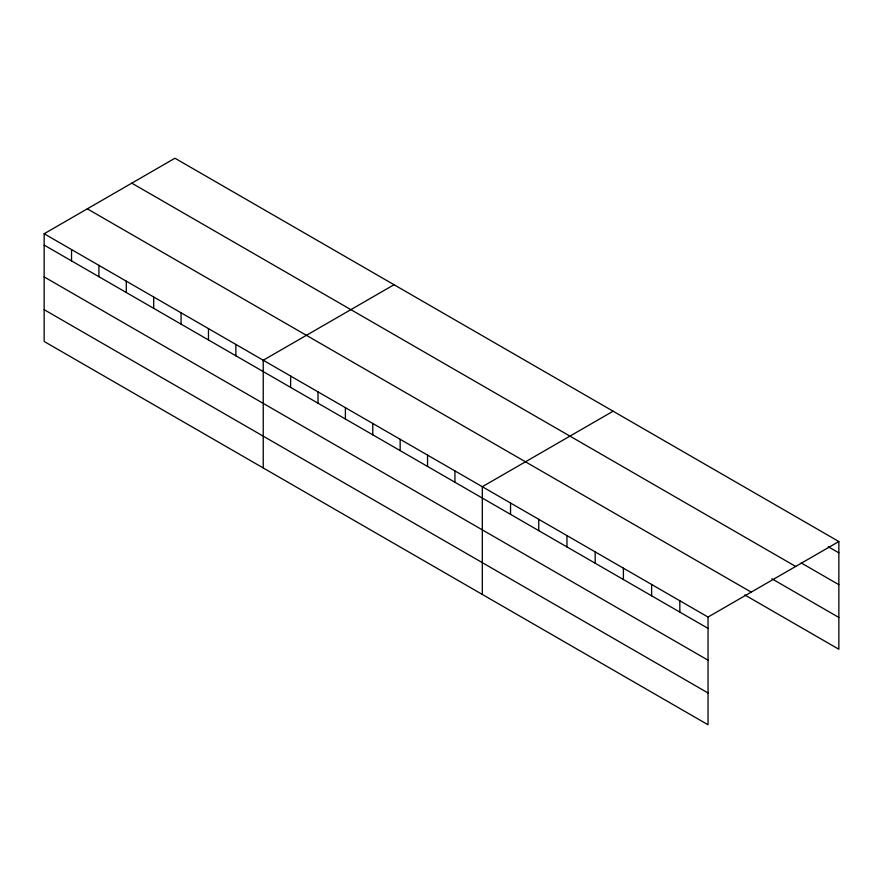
<?xml version="1.0" encoding="UTF-8"?>
<svg xmlns="http://www.w3.org/2000/svg" width="883" height="883" viewBox="0 0 883 883"><rect width="100%" height="100%" fill="white"/><g stroke="black" fill="none" stroke-linecap="round" stroke-linejoin="round"><path stroke-width="1.32" d="M708.045 660.197L708.045 617.051L44.15 233.752L44.15 341.467L708.045 724.766L708.045 660.197L44.15 276.898M744.799 594.954L838.85 649.248L838.85 541.533L174.955 158.234L44.15 233.752M394.039 284.723L263.233 360.242L263.233 467.957M613.122 411.202L482.317 486.721L482.317 594.447M708.045 617.051L838.85 541.533M828.265 546.765L838.85 552.868M801.234 562.957L838.85 584.678M131.788 183.156L795.682 566.445M771.841 578.751L838.85 617.449M87.318 208.829L751.212 592.129M44.15 245.088L708.045 628.387M44.15 309.668L708.045 692.967M679.833 600.76L679.833 612.096M651.621 584.469L651.621 595.804M623.398 568.177L623.398 579.524M595.186 551.886L595.186 563.233M566.963 535.595L566.963 546.941M538.751 519.303L538.751 530.65M510.54 503.012L510.54 514.359M454.933 470.915L454.933 482.261M427.549 455.098L427.549 466.445M400.165 439.293L400.165 450.639M372.781 423.476L372.781 434.822M345.396 407.67L345.396 419.017M318.012 391.864L318.012 403.2M290.617 376.048L290.617 387.394M235.849 344.425L235.849 355.772M208.465 328.619L208.465 339.955M181.081 312.803L181.081 324.149M153.697 296.997L153.697 308.333M126.302 281.18L126.302 292.527M98.918 265.375L98.918 276.71M71.534 249.558L71.534 260.904"/></g></svg>
